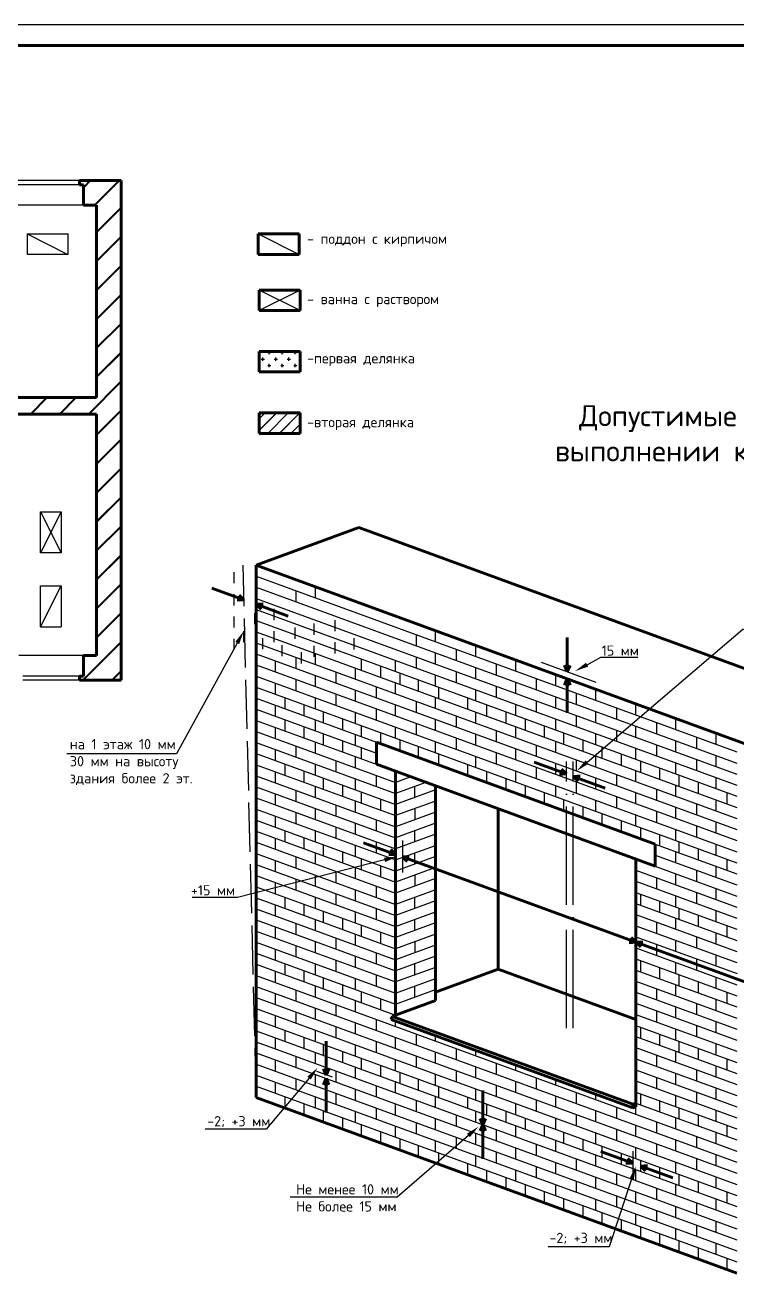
# Model space of a CAD drawing. Header units: millimetres. Extents: x 1612 to 3384, y 1003 to 1844.
# Drawn here: x 1947.3 to 2121.2, y 1451.4 to 1756.2 of the extents above; entities that cross this region are included whole.
import ezdxf
from ezdxf import colors
from ezdxf.entities.mleader import LeaderData, LeaderLine
from ezdxf.math import Vec2, Vec3

# ---------------------------------------------------------------- set-up
doc = ezdxf.new("R2010")
doc.units = ezdxf.units.MM
doc.linetypes.add('ACAD_ISO02W100', pattern=[15, 12, -3])
doc.linetypes.add('ACAD_ISO04W100', pattern=[30, 24, -3, 0, -3])
doc.layers.add('жирный', color=7, linetype='Continuous', lineweight=60)
doc.styles.add('стиль3', font='isocpeur.ttf')

msp = doc.modelspace()

# ---------------------------------------------------------------- hatches: boundary and pattern name
h = msp.add_hatch()
h.set_pattern_fill('CROSS', color=256, scale=0.25, angle=360, style=0)
h.set_pattern_definition([(360, (-12.73, -57.3612), (1.5875, 1.5875), [0.79375, -2.38125]), (90, (-12.3331, -57.758), (-1.5875, 1.5875), [0.79375, -2.38125])])
h.paths.add_polyline_path([(2004.5, 1676.47), (2004.5, 1671.47), (2014.5, 1671.47), (2014.5, 1676.47)])
h = msp.add_hatch()
h.set_pattern_fill('JIS_LC_20', color=256, scale=0.1, angle=360, style=0)
h.set_pattern_definition([(45, (-12.73, -57.3612), (-1.4142136, 1.4142136), []), (45, (-12.69, -57.3612), (-1.4142136, 1.4142136), [])])
h.paths.add_polyline_path([(2004.5, 1661.47), (2004.5, 1656.47), (2014.5, 1656.47), (2014.5, 1661.47)])

# ---------------------------------------------------------------- linework, layer by layer
for p, q in [((2452.53, 1756.22), (1611.53, 1756.22)), ((1960.59, 1718.19), (1940.79, 1718.19)), ((1961.59, 1717.19), (1940.79, 1717.19)), ((1970.79, 1718.19), (1960.59, 1718.19)), ((1960.59, 1718.19), (1960.59, 1717.19)), ((1961.59, 1716.64), (1963.15, 1718.19)), ((1961.59, 1716.39), (1963.4, 1718.19)), ((1961.59, 1717.19), (1961.59, 1712.19)), ((1964.22, 1712.19), (1970.22, 1718.19)), ((1964.47, 1712.19), (1970.47, 1718.19)), ((1970.79, 1596.19), (1970.79, 1718.19)), ((1960.59, 1712.19), (1939.79, 1712.19)), ((1964.79, 1712.19), (1960.59, 1712.19)), ((1964.79, 1665.19), (1964.79, 1712.19)), ((1964.79, 1705.69), (1970.79, 1711.69)), ((1964.79, 1705.44), (1970.79, 1711.44)), ((1947.79, 1705.19), (1957.79, 1705.19)), ((1947.79, 1705.19), (1957.79, 1700.19)), ((1947.79, 1705.19), (1947.79, 1700.19)), ((1957.79, 1705.19), (1957.79, 1700.19)), ((1964.79, 1698.62), (1970.79, 1704.62)), ((1964.79, 1698.37), (1970.79, 1704.37)), ((2004.24, 1705.19), (2014.24, 1700.19)), ((1957.79, 1700.19), (1947.79, 1700.19)), ((1964.79, 1691.55), (1970.79, 1697.55)), ((1964.79, 1691.3), (1970.79, 1697.3)), ((1964.79, 1684.48), (1970.79, 1690.48)), ((1964.79, 1684.23), (1970.79, 1690.23)), ((2014.5, 1686.47), (2004.5, 1691.47)), ((2014.5, 1691.47), (2004.5, 1686.47)), ((1964.79, 1677.41), (1970.79, 1683.41)), ((1964.79, 1677.16), (1970.79, 1683.16)), ((1964.79, 1670.34), (1970.79, 1676.34)), ((1964.79, 1670.09), (1970.79, 1676.09)), ((1962.72, 1661.19), (1970.79, 1669.27)), ((1962.97, 1661.19), (1970.79, 1669.02)), ((1964.79, 1665.19), (1930.79, 1665.19)), ((1948.58, 1661.19), (1952.58, 1665.19)), ((1948.83, 1661.19), (1952.83, 1665.19)), ((1955.65, 1661.19), (1959.65, 1665.19)), ((1955.9, 1661.19), (1959.9, 1665.19)), ((1964.79, 1656.2), (1970.79, 1662.2)), ((1964.79, 1655.95), (1970.79, 1661.95)), ((1964.79, 1661.19), (1930.79, 1661.19)), ((1964.79, 1602.19), (1964.79, 1661.19)), ((1964.79, 1649.12), (1970.79, 1655.12)), ((1964.79, 1648.87), (1970.79, 1654.87)), ((1964.79, 1642.05), (1970.79, 1648.05)), ((1964.79, 1641.8), (1970.79, 1647.8)), ((1964.79, 1634.98), (1970.79, 1640.98)), ((1964.79, 1634.73), (1970.79, 1640.73)), ((1951.11, 1627.29), (1951.11, 1637.29)), ((1951.11, 1637.29), (1956.11, 1637.29)), ((1956.11, 1637.29), (1951.11, 1627.29)), ((1951.11, 1637.29), (1956.11, 1627.29)), ((1956.11, 1637.29), (1956.11, 1627.29)), ((1964.79, 1627.91), (1970.79, 1633.91)), ((1964.79, 1627.66), (1970.79, 1633.66)), ((1956.11, 1627.29), (1951.11, 1627.29)), ((1964.79, 1620.84), (1970.79, 1626.84)), ((1964.79, 1620.59), (1970.79, 1626.59)), ((1998.38, 1619.86), (1998.38, 1622.57)), ((1951.11, 1609.19), (1951.11, 1619.19)), ((1951.11, 1619.19), (1956.11, 1619.19)), ((1951.11, 1609.19), (1956.11, 1619.19)), ((1956.11, 1619.19), (1956.11, 1609.19)), ((1964.79, 1613.77), (1970.79, 1619.77)), ((1964.79, 1613.52), (1970.79, 1619.52)), ((2003.78, 1621.58), (2121.17, 1578.66)), ((2003.78, 1618.87), (2121.17, 1575.95)), ((2018.25, 1616.28), (2018.25, 1618.99)), ((1998.38, 1614.44), (1998.38, 1617.15)), ((2003.78, 1616.16), (2121.17, 1573.24)), ((2013.56, 1615.29), (2013.56, 1618)), ((1964.79, 1606.7), (1970.79, 1612.7)), ((2003.78, 1613.45), (2121.17, 1570.54)), ((2008.16, 1610.87), (2008.16, 1613.57)), ((1964.79, 1606.45), (1970.79, 1612.45)), ((1998.38, 1609.03), (1998.38, 1611.73)), ((2003.47, 1609.87), (2003.47, 1612.58)), ((2003.78, 1610.74), (2121.17, 1567.83)), ((2017.94, 1607.29), (2017.94, 1610)), ((2023.03, 1608.14), (2023.03, 1610.85)), ((1951.11, 1609.19), (1956.11, 1609.19)), ((2000.73, 1605.46), (2000.73, 1608.17)), ((2003.78, 1608.03), (2121.17, 1565.12)), ((2008.16, 1605.45), (2008.16, 1608.16)), ((2013.25, 1606.3), (2013.25, 1609.01)), ((2042.91, 1604.56), (2042.91, 1607.27)), ((2047.6, 1605.55), (2047.6, 1608.26)), ((1961.36, 1596.19), (1970.79, 1605.63)), ((1961.61, 1596.19), (1970.79, 1605.38)), ((1998.38, 1603.61), (1998.38, 1606.32)), ((2003.78, 1605.33), (2121.17, 1562.41)), ((2005.42, 1603.74), (2005.42, 1606.45)), ((2010.12, 1602.03), (2010.12, 1604.73)), ((2017.94, 1601.87), (2017.94, 1604.58)), ((2023.03, 1602.72), (2023.03, 1605.43)), ((2027.73, 1603.71), (2027.73, 1606.42)), ((2052.69, 1600.99), (2052.69, 1603.69)), ((2057.39, 1601.98), (2057.39, 1604.69)), ((1961.59, 1602.19), (1945.79, 1602.19)), ((1961.59, 1602.19), (1961.59, 1597.19)), ((1964.79, 1602.19), (1961.59, 1602.19)), ((2003.78, 1602.62), (2121.17, 1559.7)), ((2008.47, 1598.19), (2008.47, 1600.9)), ((2013.56, 1599.04), (2013.56, 1601.75)), ((2014.81, 1600.29), (2014.81, 1603)), ((2018.25, 1600.03), (2018.25, 1602.74)), ((2029.51, 1598.63), (2029.51, 1601.34)), ((2037.82, 1598.3), (2037.82, 1601.01)), ((2042.91, 1599.15), (2042.91, 1601.85)), ((2047.6, 1600.14), (2047.6, 1602.85)), ((2067.17, 1598.4), (2067.17, 1601.11)), ((2073.37, 1600.62), (2086.74, 1595.73)), ((1968.43, 1596.19), (1970.79, 1598.56)), ((1968.68, 1596.19), (1970.79, 1598.31)), ((2003.78, 1599.91), (2121.17, 1557)), ((2023.34, 1595.47), (2023.34, 1598.17)), ((2028.04, 1596.46), (2028.04, 1599.16)), ((2034.18, 1596.92), (2034.18, 1599.63)), ((2038.92, 1595.19), (2038.92, 1597.9)), ((2047.6, 1594.72), (2047.6, 1597.43)), ((2052.69, 1595.57), (2052.69, 1598.28)), ((2057.39, 1596.56), (2057.39, 1599.27)), ((2062.47, 1597.41), (2062.47, 1600.12)), ((2076.95, 1594.83), (2076.95, 1597.53)), ((1960.59, 1597.19), (1946.79, 1597.19)), ((1960.59, 1596.19), (1946.79, 1596.19)), ((1960.59, 1597.19), (1960.59, 1596.19)), ((1961.59, 1597.19), (1960.59, 1597.19)), ((1970.79, 1596.19), (1960.59, 1596.19)), ((2003.78, 1597.2), (2121.17, 1554.29)), ((2003.78, 1594.49), (2121.17, 1551.58)), ((2008.47, 1592.78), (2008.47, 1595.48)), ((2013.56, 1593.62), (2013.56, 1596.33)), ((2018.25, 1594.62), (2018.25, 1597.32)), ((2033.12, 1591.89), (2033.12, 1594.6)), ((2037.82, 1592.88), (2037.82, 1595.59)), ((2043.42, 1593.54), (2043.42, 1596.25)), ((2048.39, 1591.73), (2048.39, 1594.43)), ((2062.47, 1591.99), (2062.47, 1594.7)), ((2067.17, 1592.98), (2067.17, 1595.69)), ((2072.26, 1593.83), (2072.26, 1596.54)), ((2003.78, 1591.78), (2033.12, 1581.06)), ((2010.82, 1589.21), (2010.82, 1591.92)), ((2018.25, 1589.2), (2018.25, 1591.91)), ((2023.34, 1590.05), (2023.34, 1592.76)), ((2028.04, 1591.04), (2028.04, 1593.75)), ((2047.6, 1589.3), (2047.6, 1592.01)), ((2055.43, 1589.15), (2055.43, 1591.86)), ((2057.39, 1591.14), (2057.39, 1593.85)), ((2076.95, 1589.41), (2076.95, 1592.12)), ((2082.04, 1590.26), (2082.04, 1592.97)), ((2086.74, 1591.25), (2086.74, 1593.96)), ((2003.78, 1589.08), (2033.12, 1578.35)), ((2008.47, 1587.36), (2008.47, 1590.07)), ((2015.51, 1587.49), (2015.51, 1590.2)), ((2020.21, 1585.78), (2020.21, 1588.48)), ((2028.04, 1585.62), (2028.04, 1588.33)), ((2033.12, 1586.47), (2033.12, 1589.18)), ((2037.82, 1587.46), (2037.82, 1590.17)), ((2042.91, 1588.31), (2042.91, 1591.02)), ((2057.39, 1585.73), (2057.39, 1588.44)), ((2060.13, 1587.44), (2060.13, 1590.14)), ((2064.82, 1585.72), (2064.82, 1588.43)), ((2067.17, 1587.57), (2067.17, 1590.28)), ((2072.26, 1588.42), (2072.26, 1591.13)), ((2086.74, 1585.83), (2086.74, 1588.54)), ((2091.82, 1586.68), (2091.82, 1589.39)), ((2096.52, 1587.67), (2096.52, 1590.38)), ((2003.78, 1586.37), (2037.82, 1573.92)), ((2010.82, 1583.79), (2010.82, 1586.5)), ((2018.25, 1583.78), (2018.25, 1586.49)), ((2024.9, 1584.04), (2024.9, 1586.75)), ((2042.91, 1582.9), (2042.91, 1585.6)), ((2047.6, 1583.89), (2047.6, 1586.6)), ((2052.69, 1584.74), (2052.69, 1587.44)), ((2069.52, 1584), (2069.52, 1586.71)), ((2076.95, 1583.99), (2076.95, 1586.7)), ((2082.04, 1584.84), (2082.04, 1587.55)), ((2101.61, 1583.11), (2101.61, 1585.81)), ((2106.3, 1584.1), (2106.3, 1586.8)), ((2003.78, 1583.66), (2037.82, 1571.21)), ((2008.47, 1581.94), (2008.47, 1584.65)), ((2015.51, 1582.08), (2015.51, 1584.78)), ((2020.21, 1580.36), (2020.21, 1583.07)), ((2028.04, 1580.21), (2028.04, 1582.92)), ((2029.51, 1582.38), (2029.51, 1585.09)), ((2034.18, 1580.67), (2034.18, 1583.38)), ((2037.82, 1582.05), (2037.82, 1584.76)), ((2057.39, 1580.31), (2057.39, 1583.02)), ((2062.47, 1581.16), (2062.47, 1583.87)), ((2067.17, 1582.15), (2067.17, 1584.86)), ((2074.21, 1582.29), (2074.21, 1584.99)), ((2078.91, 1580.57), (2078.91, 1583.28)), ((2086.74, 1580.42), (2086.74, 1583.12)), ((2091.82, 1581.26), (2091.82, 1583.97)), ((2096.52, 1582.26), (2096.52, 1584.96)), ((2111.39, 1579.53), (2111.39, 1582.24)), ((2116.09, 1580.52), (2116.09, 1583.23)), ((2003.78, 1580.95), (2037.82, 1568.51)), ((2008.47, 1576.53), (2008.47, 1579.24)), ((2013.56, 1577.38), (2013.56, 1580.08)), ((2018.25, 1578.37), (2018.25, 1581.08)), ((2024.9, 1578.63), (2024.9, 1581.33)), ((2029.51, 1576.96), (2029.51, 1579.67)), ((2038.92, 1578.94), (2038.92, 1581.65)), ((2043.42, 1577.29), (2043.42, 1580)), ((2047.6, 1578.47), (2047.6, 1581.18)), ((2052.69, 1579.32), (2052.69, 1582.03)), ((2067.17, 1576.74), (2067.17, 1579.44)), ((2072.26, 1577.58), (2072.26, 1580.29)), ((2076.95, 1578.58), (2076.95, 1581.28)), ((2083.61, 1578.85), (2083.61, 1581.56)), ((2088.3, 1577.14), (2088.3, 1579.84)), ((2096.52, 1576.84), (2096.52, 1579.55)), ((2101.61, 1577.69), (2101.61, 1580.4)), ((2106.3, 1578.68), (2106.3, 1581.39)), ((2003.78, 1578.24), (2037.82, 1565.8)), ((2023.34, 1573.8), (2023.34, 1576.51)), ((2028.04, 1574.79), (2028.04, 1577.5)), ((2048.39, 1575.48), (2048.39, 1578.19)), ((2057.39, 1574.9), (2057.39, 1577.6)), ((2062.47, 1575.74), (2062.47, 1578.45)), ((2082.04, 1574.01), (2082.04, 1576.72)), ((2086.74, 1575), (2086.74, 1577.71)), ((2093, 1575.42), (2093, 1578.13)), ((2097.69, 1573.7), (2097.69, 1576.41)), ((2111.39, 1574.11), (2111.39, 1576.82)), ((2116.09, 1575.1), (2116.09, 1577.81)), ((2003.78, 1575.54), (2037.82, 1563.09)), ((2008.47, 1571.11), (2008.47, 1573.82)), ((2010.82, 1572.96), (2010.82, 1575.67)), ((2015.51, 1571.24), (2015.51, 1573.95)), ((2018.25, 1572.95), (2018.25, 1575.66)), ((2055.43, 1572.9), (2055.43, 1575.61)), ((2060.13, 1571.19), (2060.13, 1573.89)), ((2067.17, 1571.32), (2067.17, 1574.03)), ((2072.26, 1572.17), (2072.26, 1574.88)), ((2076.95, 1573.16), (2076.95, 1575.87)), ((2091.82, 1570.43), (2091.82, 1573.14)), ((2096.52, 1571.42), (2096.52, 1574.13)), ((2102.39, 1571.99), (2102.39, 1574.69)), ((2106.3, 1573.26), (2106.3, 1575.97)), ((2003.78, 1572.83), (2037.82, 1560.38)), ((2003.78, 1570.12), (2037.82, 1557.67)), ((2018.25, 1567.53), (2018.25, 1570.24)), ((2020.21, 1569.53), (2020.21, 1572.24)), ((2024.9, 1567.79), (2024.9, 1570.5)), ((2028.04, 1569.37), (2028.04, 1572.08)), ((2033.12, 1570.22), (2033.12, 1572.93)), ((2041.52, 1572.57), (2037.82, 1571.21)), ((2045.23, 1571.21), (2037.82, 1568.51)), ((2042.52, 1567.51), (2042.52, 1570.22)), ((2064.82, 1569.47), (2064.82, 1572.18)), ((2069.52, 1567.75), (2069.52, 1570.46)), ((2076.95, 1567.74), (2076.95, 1570.45)), ((2082.04, 1568.59), (2082.04, 1571.3)), ((2086.74, 1569.58), (2086.74, 1572.29)), ((2106.3, 1567.85), (2106.3, 1570.56)), ((2107.08, 1570.27), (2107.08, 1572.98)), ((2111.78, 1568.55), (2111.78, 1571.26)), ((2116.09, 1569.69), (2116.09, 1572.4)), ((2003.78, 1567.41), (2037.82, 1554.97)), ((2008.47, 1565.69), (2008.47, 1568.4)), ((2013.56, 1566.54), (2013.56, 1569.25)), ((2029.51, 1566.13), (2029.51, 1568.84)), ((2034.18, 1564.42), (2034.18, 1567.13)), ((2047.6, 1569.37), (2037.82, 1565.8)), ((2074.21, 1566.04), (2074.21, 1568.74)), ((2078.91, 1564.32), (2078.91, 1567.03)), ((2091.82, 1565.02), (2091.82, 1567.72)), ((2096.52, 1566.01), (2096.52, 1568.72)), ((2101.61, 1566.86), (2101.61, 1569.56)), ((2116.09, 1564.27), (2116.09, 1566.98)), ((2118.82, 1565.98), (2118.82, 1568.69)), ((2003.78, 1564.7), (2037.82, 1552.26)), ((2018.25, 1562.12), (2018.25, 1564.83)), ((2023.34, 1562.97), (2023.34, 1565.67)), ((2028.04, 1563.96), (2028.04, 1566.67)), ((2047.6, 1566.67), (2037.82, 1563.09)), ((2047.6, 1563.96), (2037.82, 1560.38)), ((2042.52, 1564.81), (2042.52, 1562.1)), ((2083.61, 1562.6), (2083.61, 1565.31)), ((2086.74, 1564.17), (2086.74, 1566.88)), ((2101.61, 1561.44), (2101.61, 1564.15)), ((2106.3, 1562.43), (2106.3, 1565.14)), ((2111.39, 1563.28), (2111.39, 1565.99)), ((2003.78, 1561.99), (2037.82, 1549.55)), ((2008.47, 1560.28), (2008.47, 1562.99)), ((2013.56, 1561.13), (2013.56, 1563.83)), ((2028.04, 1558.54), (2028.04, 1561.25)), ((2033.12, 1559.39), (2033.12, 1562.1)), ((2047.6, 1561.25), (2037.82, 1557.67)), ((2088.3, 1560.89), (2088.3, 1563.59)), ((2093, 1559.17), (2093, 1561.88)), ((2096.52, 1560.59), (2096.52, 1563.3)), ((2116.09, 1558.85), (2116.09, 1561.56)), ((2003.78, 1559.29), (2037.82, 1546.84)), ((2010.82, 1556.71), (2010.82, 1559.42)), ((2018.25, 1556.7), (2018.25, 1559.41)), ((2023.34, 1557.55), (2023.34, 1560.26)), ((2047.6, 1558.54), (2037.82, 1554.97)), ((2042.52, 1556.68), (2042.52, 1559.39)), ((2097.69, 1557.45), (2097.69, 1560.16)), ((2102.39, 1555.74), (2102.39, 1558.44)), ((2106.3, 1557.01), (2106.3, 1559.72)), ((2111.39, 1557.86), (2111.39, 1560.57)), ((2003.78, 1556.58), (2037.82, 1544.13)), ((2008.47, 1554.86), (2008.47, 1557.57)), ((2015.51, 1554.99), (2015.51, 1557.7)), ((2020.21, 1553.28), (2020.21, 1555.99)), ((2028.04, 1553.13), (2028.04, 1555.83)), ((2033.12, 1553.97), (2033.12, 1556.68)), ((2037.82, 1552.26), (2047.6, 1555.83)), ((2039.49, 1557.02), (2039.49, 1549.24)), ((2101.23, 1556.16), (2121.17, 1548.87)), ((2107.08, 1554.02), (2107.08, 1556.73)), ((2111.78, 1552.3), (2111.78, 1555.01)), ((2116.09, 1553.44), (2116.09, 1556.15)), ((2003.78, 1553.87), (2037.82, 1541.42)), ((2008.47, 1549.44), (2008.47, 1552.15)), ((2013.56, 1550.29), (2013.56, 1553)), ((2018.25, 1551.28), (2018.25, 1553.99)), ((2024.9, 1551.54), (2024.9, 1554.25)), ((2029.51, 1549.88), (2029.51, 1552.59)), ((2047.6, 1553.13), (2037.82, 1549.55)), ((2042.52, 1551.27), (2042.52, 1553.97)), ((2096.52, 1552.47), (2121.17, 1543.45)), ((2101.23, 1553.45), (2121.17, 1546.16)), ((2106.3, 1551.6), (2106.3, 1554.31)), ((2118.82, 1549.73), (2118.82, 1552.44)), ((2003.78, 1551.16), (2037.82, 1538.72)), ((2023.34, 1546.72), (2023.34, 1549.43)), ((2028.04, 1547.71), (2028.04, 1550.42)), ((2034.18, 1548.17), (2034.18, 1550.88)), ((2047.6, 1550.42), (2037.82, 1546.84)), ((2096.52, 1549.76), (2121.17, 1540.75)), ((2106.3, 1546.18), (2106.3, 1548.89)), ((2111.39, 1547.03), (2111.39, 1549.74)), ((2116.09, 1548.02), (2116.09, 1550.73)), ((2003.78, 1548.45), (2037.82, 1536.01)), ((2003.78, 1545.74), (2037.82, 1533.3)), ((2008.47, 1544.03), (2008.47, 1546.74)), ((2013.56, 1544.88), (2013.56, 1547.59)), ((2018.25, 1545.87), (2018.25, 1548.58)), ((2033.12, 1543.14), (2033.12, 1545.85)), ((2047.6, 1547.71), (2037.82, 1544.13)), ((2042.52, 1548.56), (2042.52, 1545.85)), ((2096.52, 1547.05), (2121.17, 1538.04)), ((2101.61, 1545.19), (2101.61, 1547.9)), ((2003.78, 1543.04), (2037.82, 1530.59)), ((2010.82, 1540.46), (2010.82, 1543.17)), ((2018.25, 1540.45), (2018.25, 1543.16)), ((2023.34, 1541.3), (2023.34, 1544.01)), ((2028.04, 1542.29), (2028.04, 1545)), ((2047.6, 1545), (2037.82, 1541.42)), ((2042.52, 1540.43), (2042.52, 1543.14)), ((2096.52, 1544.34), (2121.17, 1535.33)), ((2097.69, 1541.2), (2097.69, 1543.91)), ((2106.3, 1540.77), (2106.3, 1543.47)), ((2111.39, 1541.61), (2111.39, 1544.32)), ((2116.09, 1542.61), (2116.09, 1545.31)), ((2003.78, 1540.33), (2037.82, 1527.88)), ((2008.47, 1538.61), (2008.47, 1541.32)), ((2015.51, 1538.75), (2015.51, 1541.45)), ((2020.21, 1537.03), (2020.21, 1539.74)), ((2028.04, 1536.88), (2028.04, 1539.58)), ((2033.12, 1537.72), (2033.12, 1540.43)), ((2047.6, 1542.29), (2037.82, 1538.72)), ((2037.82, 1536.01), (2047.6, 1539.58)), ((2096.52, 1541.63), (2121.17, 1532.62)), ((2102.39, 1539.49), (2102.39, 1542.2)), ((2107.08, 1537.77), (2107.08, 1540.48)), ((2116.09, 1537.19), (2116.09, 1539.9)), ((2003.78, 1537.62), (2037.82, 1525.17)), ((2013.56, 1534.04), (2013.56, 1536.75)), ((2018.25, 1535.04), (2018.25, 1537.74)), ((2024.9, 1535.3), (2024.9, 1538)), ((2047.6, 1536.88), (2037.82, 1533.3)), ((2042.52, 1535.02), (2042.52, 1537.72)), ((2096.52, 1538.92), (2121.17, 1529.91)), ((2101.61, 1534.36), (2101.61, 1537.07)), ((2106.3, 1535.35), (2106.3, 1538.06)), ((2111.78, 1536.05), (2111.78, 1538.76)), ((2003.78, 1534.91), (2037.82, 1522.47)), ((2008.47, 1533.2), (2008.47, 1535.9)), ((2028.04, 1531.46), (2028.04, 1534.17)), ((2029.51, 1533.63), (2029.51, 1536.34)), ((2034.18, 1531.92), (2034.18, 1534.63)), ((2047.6, 1534.17), (2037.82, 1530.59)), ((2096.52, 1536.22), (2121.17, 1527.2)), ((2096.52, 1533.51), (2121.25, 1524.5)), ((2111.39, 1530.78), (2111.39, 1533.49)), ((2116.09, 1531.77), (2116.09, 1534.48)), ((2118.82, 1533.48), (2118.82, 1536.19)), ((2003.78, 1532.2), (2037.82, 1519.76)), ((2008.47, 1527.78), (2008.47, 1530.49)), ((2013.56, 1528.63), (2013.56, 1531.34)), ((2018.25, 1529.62), (2018.25, 1532.33)), ((2023.34, 1530.47), (2023.34, 1533.18)), ((2047.6, 1531.46), (2037.82, 1527.88)), ((2037.82, 1527.88), (2037.82, 1530.59)), ((2042.52, 1532.31), (2042.52, 1529.6)), ((2096.52, 1530.8), (2121.17, 1521.79)), ((2101.61, 1528.94), (2101.61, 1531.65)), ((2106.3, 1529.93), (2106.3, 1532.64)), ((2003.78, 1529.5), (2037.82, 1517.05)), ((2023.34, 1525.05), (2023.34, 1527.76)), ((2028.04, 1526.04), (2028.04, 1528.75)), ((2033.12, 1526.89), (2033.12, 1529.6)), ((2047.6, 1528.75), (2037.82, 1525.17)), ((2096.52, 1528.09), (2121.17, 1519.08)), ((2097.69, 1524.95), (2097.69, 1527.66)), ((2111.39, 1525.36), (2111.39, 1528.07)), ((2116.09, 1526.36), (2116.09, 1529.06)), ((2003.78, 1526.79), (2037.82, 1514.34)), ((2008.47, 1522.36), (2008.47, 1525.07)), ((2010.82, 1524.21), (2010.82, 1526.92)), ((2015.51, 1522.5), (2015.51, 1525.2)), ((2018.25, 1524.2), (2018.25, 1526.91)), ((2047.6, 1526.04), (2037.82, 1522.47)), ((2037.82, 1522.47), (2037.82, 1525.17)), ((2042.52, 1524.18), (2042.52, 1526.89)), ((2096.52, 1525.38), (2121.17, 1516.37)), ((2102.39, 1523.24), (2102.39, 1525.95)), ((2106.3, 1524.52), (2106.3, 1527.22)), ((2107.08, 1521.52), (2107.08, 1524.23)), ((2003.78, 1524.08), (2121.17, 1481.16)), ((2003.78, 1521.37), (2121.17, 1478.46)), ((2018.25, 1518.79), (2018.25, 1521.49)), ((2020.21, 1520.78), (2020.21, 1523.49)), ((2024.9, 1519.05), (2024.9, 1521.75)), ((2028.04, 1520.63), (2028.04, 1523.33)), ((2033.12, 1521.48), (2033.12, 1524.18)), ((2037.82, 1519.76), (2047.6, 1523.33)), ((2042.52, 1518.77), (2042.52, 1521.48)), ((2096.52, 1522.68), (2121.17, 1513.66)), ((2106.3, 1519.1), (2106.3, 1521.81)), ((2111.78, 1519.8), (2111.78, 1522.51)), ((2116.09, 1520.94), (2116.09, 1523.65)), ((2003.78, 1518.66), (2121.17, 1475.75)), ((2008.47, 1516.95), (2008.47, 1519.65)), ((2013.56, 1517.79), (2013.56, 1520.5)), ((2029.51, 1517.38), (2029.51, 1520.09)), ((2034.18, 1515.67), (2034.18, 1518.38)), ((2037.82, 1517.05), (2047.6, 1520.63)), ((2037.82, 1517.05), (2037.82, 1519.76)), ((2096.52, 1519.97), (2121.17, 1510.96)), ((2101.61, 1518.11), (2101.61, 1520.82)), ((2116.09, 1515.52), (2116.09, 1518.23)), ((2118.82, 1517.23), (2118.82, 1519.94)), ((2003.78, 1515.95), (2121.17, 1473.04)), ((2013.56, 1512.38), (2013.56, 1515.09)), ((2018.25, 1513.37), (2018.25, 1516.08)), ((2023.34, 1514.22), (2023.34, 1516.93)), ((2028.04, 1515.21), (2028.04, 1517.92)), ((2096.52, 1517.26), (2121.17, 1508.25)), ((2101.61, 1512.69), (2101.61, 1515.4)), ((2106.3, 1513.68), (2106.3, 1516.39)), ((2111.39, 1514.53), (2111.39, 1517.24)), ((2003.78, 1513.25), (2121.17, 1470.33)), ((2008.47, 1511.53), (2008.47, 1514.24)), ((2028.04, 1509.79), (2028.04, 1512.5)), ((2033.12, 1510.64), (2033.12, 1513.35)), ((2037.82, 1511.63), (2037.82, 1512.88)), ((2096.52, 1514.55), (2121.17, 1505.54)), ((2116.09, 1510.11), (2116.09, 1512.81)), ((2003.78, 1510.54), (2121.17, 1467.62)), ((2010.82, 1507.96), (2010.82, 1510.67)), ((2018.25, 1507.95), (2018.25, 1510.66)), ((2023.34, 1508.8), (2023.34, 1511.51)), ((2042.91, 1507.07), (2042.91, 1509.77)), ((2047.6, 1508.06), (2047.6, 1509.31)), ((2096.52, 1511.84), (2121.17, 1502.83)), ((2096.52, 1509.13), (2121.17, 1500.12)), ((2096.52, 1506.43), (2096.52, 1509.13)), ((2097.69, 1508.71), (2097.69, 1511.41)), ((2102.39, 1506.99), (2102.39, 1509.7)), ((2106.3, 1508.27), (2106.3, 1510.97)), ((2111.39, 1509.11), (2111.39, 1511.82)), ((2003.78, 1507.83), (2121.17, 1464.92)), ((2008.47, 1506.11), (2008.47, 1508.82)), ((2015.51, 1506.25), (2015.51, 1508.95)), ((2020.21, 1504.53), (2020.21, 1507.24)), ((2028.04, 1504.38), (2028.04, 1507.09)), ((2033.12, 1505.23), (2033.12, 1507.93)), ((2037.82, 1506.22), (2037.82, 1508.93)), ((2052.69, 1503.49), (2052.69, 1506.2)), ((2096.52, 1506.43), (2121.17, 1497.41)), ((2107.08, 1505.27), (2107.08, 1507.98)), ((2111.78, 1503.56), (2111.78, 1506.26)), ((2116.09, 1504.69), (2116.09, 1507.4)), ((2003.78, 1505.12), (2121.17, 1462.21)), ((2008.47, 1500.7), (2008.47, 1503.4)), ((2013.56, 1501.55), (2013.56, 1504.25)), ((2018.25, 1502.54), (2018.25, 1505.25)), ((2024.9, 1502.8), (2024.9, 1505.5)), ((2029.51, 1501.13), (2029.51, 1503.84)), ((2037.82, 1500.8), (2037.82, 1503.51)), ((2042.91, 1501.65), (2042.91, 1504.36)), ((2047.6, 1502.64), (2047.6, 1505.35)), ((2057.39, 1504.48), (2057.39, 1505.73)), ((2096.52, 1503.72), (2121.17, 1494.71)), ((2096.52, 1501.01), (2096.52, 1503.72)), ((2101.61, 1501.86), (2101.61, 1504.57)), ((2106.3, 1502.85), (2106.3, 1505.56)), ((2118.82, 1500.98), (2118.82, 1503.69)), ((2003.78, 1502.41), (2121.17, 1459.5)), ((2022.37, 1499.21), (2018.54, 1500.61)), ((2023.34, 1497.97), (2023.34, 1500.68)), ((2028.04, 1498.96), (2028.04, 1501.67)), ((2034.18, 1499.42), (2034.18, 1502.13)), ((2038.92, 1497.69), (2038.92, 1500.4)), ((2047.6, 1497.22), (2047.6, 1499.93)), ((2052.69, 1498.07), (2052.69, 1500.78)), ((2057.39, 1499.07), (2057.39, 1501.77)), ((2062.47, 1499.91), (2062.47, 1502.62)), ((2067.17, 1500.91), (2067.17, 1502.15)), ((2096.52, 1501.01), (2121.17, 1492)), ((2106.3, 1497.43), (2106.3, 1500.14)), ((2111.39, 1498.28), (2111.39, 1500.99)), ((2116.09, 1499.27), (2116.09, 1501.98)), ((2003.78, 1499.7), (2121.17, 1456.79)), ((2003.78, 1497), (2121.17, 1454.08)), ((2008.47, 1495.28), (2008.47, 1497.99)), ((2013.56, 1496.13), (2013.56, 1498.84)), ((2018.25, 1497.12), (2018.25, 1499.83)), ((2033.12, 1494.39), (2033.12, 1497.1)), ((2037.82, 1495.38), (2037.82, 1498.09)), ((2043.42, 1496.04), (2043.42, 1498.75)), ((2048.39, 1494.23), (2048.39, 1496.94)), ((2062.47, 1494.5), (2062.47, 1497.21)), ((2067.17, 1495.49), (2067.17, 1498.2)), ((2072.26, 1496.34), (2072.26, 1499.05)), ((2076.95, 1497.33), (2076.95, 1498.58)), ((2096.52, 1498.3), (2121.17, 1489.29)), ((2096.52, 1495.59), (2096.52, 1498.3)), ((2101.61, 1496.44), (2101.61, 1499.15)), ((2010.82, 1491.71), (2010.82, 1494.42)), ((2018.25, 1491.7), (2018.25, 1494.41)), ((2023.34, 1492.55), (2023.34, 1495.26)), ((2028.04, 1493.54), (2028.04, 1496.25)), ((2047.6, 1491.81), (2047.6, 1494.52)), ((2055.43, 1491.66), (2055.43, 1494.36)), ((2057.39, 1493.65), (2057.39, 1496.36)), ((2076.95, 1491.91), (2076.95, 1494.62)), ((2082.04, 1492.76), (2082.04, 1495.47)), ((2086.74, 1493.75), (2086.74, 1495)), ((2096.52, 1495.59), (2121.17, 1486.58)), ((2097.69, 1492.46), (2097.69, 1495.16)), ((2106.3, 1492.02), (2106.3, 1494.73)), ((2111.39, 1492.87), (2111.39, 1495.57)), ((2116.09, 1493.86), (2116.09, 1496.57)), ((2015.51, 1490), (2015.51, 1492.71)), ((2020.21, 1488.28), (2020.21, 1490.99)), ((2028.04, 1488.13), (2028.04, 1490.84)), ((2033.12, 1488.98), (2033.12, 1491.68)), ((2037.82, 1489.97), (2037.82, 1492.68)), ((2042.91, 1490.82), (2042.91, 1493.52)), ((2057.39, 1488.23), (2057.39, 1490.94)), ((2060.13, 1489.94), (2060.13, 1492.65)), ((2064.82, 1488.22), (2064.82, 1490.93)), ((2067.17, 1490.07), (2067.17, 1492.78)), ((2072.26, 1490.92), (2072.26, 1493.63)), ((2086.74, 1488.34), (2086.74, 1491.04)), ((2091.82, 1489.19), (2091.82, 1491.89)), ((2096.52, 1492.88), (2121.17, 1483.87)), ((2096.52, 1490.18), (2096.52, 1492.88)), ((2102.39, 1490.74), (2102.39, 1493.45)), ((2107.08, 1489.02), (2107.08, 1491.73)), ((2116.09, 1488.44), (2116.09, 1491.15)), ((2024.9, 1486.55), (2024.9, 1489.26)), ((2042.91, 1485.4), (2042.91, 1488.11)), ((2047.6, 1486.39), (2047.6, 1489.1)), ((2052.69, 1487.24), (2052.69, 1489.95)), ((2069.52, 1486.51), (2069.52, 1489.21)), ((2076.95, 1486.5), (2076.95, 1489.2)), ((2082.04, 1487.34), (2082.04, 1490.05)), ((2101.61, 1485.61), (2101.61, 1488.32)), ((2106.3, 1486.6), (2106.3, 1489.31)), ((2111.78, 1487.31), (2111.78, 1490.01)), ((2029.51, 1484.88), (2029.51, 1487.59)), ((2034.18, 1483.18), (2034.18, 1485.88)), ((2037.82, 1484.55), (2037.82, 1487.26)), ((2057.39, 1482.82), (2057.39, 1485.52)), ((2062.47, 1483.66), (2062.47, 1486.37)), ((2067.17, 1484.66), (2067.17, 1487.36)), ((2074.21, 1484.79), (2074.21, 1487.5)), ((2078.91, 1483.07), (2078.91, 1485.78)), ((2086.74, 1482.92), (2086.74, 1485.63)), ((2091.82, 1483.77), (2091.82, 1486.48)), ((2096.52, 1484.76), (2096.52, 1487.47)), ((2111.39, 1482.03), (2111.39, 1484.74)), ((2116.09, 1483.02), (2116.09, 1485.73)), ((2118.82, 1484.73), (2118.82, 1487.44)), ((2038.92, 1481.44), (2038.92, 1484.15)), ((2043.42, 1479.79), (2043.42, 1482.5)), ((2047.6, 1480.98), (2047.6, 1483.68)), ((2052.69, 1481.82), (2052.69, 1484.53)), ((2067.17, 1479.24), (2067.17, 1481.95)), ((2072.26, 1480.09), (2072.26, 1482.8)), ((2076.95, 1481.08), (2076.95, 1483.79)), ((2083.61, 1481.36), (2083.61, 1484.06)), ((2088.3, 1479.64), (2088.3, 1482.35)), ((2096.52, 1479.34), (2096.52, 1482.05)), ((2101.61, 1480.19), (2101.61, 1482.9)), ((2106.3, 1481.18), (2106.3, 1483.89)), ((2048.39, 1477.98), (2048.39, 1480.69)), ((2057.39, 1477.4), (2057.39, 1480.11)), ((2062.47, 1478.25), (2062.47, 1480.96)), ((2082.04, 1476.51), (2082.04, 1479.22)), ((2086.74, 1477.5), (2086.74, 1480.21)), ((2093, 1477.92), (2093, 1480.63)), ((2095.74, 1481.12), (2095.74, 1475.99)), ((2097.69, 1476.21), (2097.69, 1478.91)), ((2111.39, 1476.62), (2111.39, 1479.32)), ((2116.09, 1477.61), (2116.09, 1480.32)), ((2055.43, 1475.41), (2055.43, 1478.11)), ((2060.13, 1473.69), (2060.13, 1476.4)), ((2067.17, 1473.82), (2067.17, 1476.53)), ((2072.26, 1474.67), (2072.26, 1477.38)), ((2076.95, 1475.66), (2076.95, 1478.37)), ((2091.82, 1472.94), (2091.82, 1475.64)), ((2096.52, 1473.93), (2096.52, 1476.64)), ((2102.39, 1474.49), (2102.39, 1477.2)), ((2106.3, 1475.77), (2106.3, 1478.48)), ((2107.08, 1472.77), (2107.08, 1475.48)), ((2064.82, 1471.97), (2064.82, 1474.68)), ((2069.52, 1470.26), (2069.52, 1472.96)), ((2076.95, 1470.25), (2076.95, 1472.96)), ((2082.04, 1471.1), (2082.04, 1473.8)), ((2086.74, 1472.09), (2086.74, 1474.8)), ((2106.3, 1470.35), (2106.3, 1473.06)), ((2111.78, 1471.06), (2111.78, 1473.77)), ((2116.09, 1472.19), (2116.09, 1474.9)), ((2074.21, 1468.54), (2074.21, 1471.25)), ((2078.91, 1466.82), (2078.91, 1469.53)), ((2086.74, 1466.67), (2086.74, 1469.38)), ((2091.82, 1467.52), (2091.82, 1470.23)), ((2096.52, 1468.51), (2096.52, 1471.22)), ((2101.61, 1469.36), (2101.61, 1472.07)), ((2116.09, 1466.78), (2116.09, 1469.48)), ((2118.82, 1468.48), (2118.82, 1471.19)), ((2083.61, 1465.11), (2083.61, 1467.82)), ((2101.61, 1463.94), (2101.61, 1466.65)), ((2106.3, 1464.93), (2106.3, 1467.64)), ((2111.39, 1465.78), (2111.39, 1468.49)), ((2088.3, 1463.39), (2088.3, 1466.1)), ((2093, 1461.67), (2093, 1464.38)), ((2096.52, 1463.09), (2096.52, 1465.8)), ((2116.09, 1461.36), (2116.09, 1464.07)), ((2097.69, 1459.96), (2097.69, 1462.67)), ((2102.39, 1458.24), (2102.39, 1460.95)), ((2106.3, 1459.52), (2106.3, 1462.23)), ((2111.39, 1460.37), (2111.39, 1463.08)), ((2107.08, 1456.52), (2107.08, 1459.23)), ((2111.78, 1454.81), (2111.78, 1457.52)), ((2116.09, 1455.94), (2116.09, 1458.65)), ((2118.82, 1452.23), (2118.82, 1454.94))]:
    msp.add_line(p, q)
at = {"lineweight": 60}
for p, q in [((2447.53, 1751.22), (1631.53, 1751.22)), ((2003.78, 1624.28), (2028.82, 1633.44)), ((2028.82, 1633.44), (2185.43, 1576.23)), ((2003.78, 1494.29), (2003.78, 1624.28)), ((2003.78, 1624.28), (2121.17, 1581.37)), ((1992.97, 1618.67), (2000.79, 1615.81)), ((2000.79, 1615.81), (1999.13, 1615.69)), ((2000.79, 1615.81), (1999.6, 1616.97)), ((2003.78, 1614.71), (2005.44, 1614.83)), ((2003.78, 1614.71), (2011.6, 1611.85)), ((2003.78, 1614.71), (2004.97, 1613.55)), ((2079.76, 1606.62), (2079.75, 1598.28)), ((2079.75, 1598.28), (2079.07, 1599.81)), ((2079.75, 1598.28), (2080.44, 1599.8)), ((2079.75, 1596.51), (2079.07, 1594.99)), ((2079.75, 1596.51), (2079.75, 1588.18)), ((2079.75, 1596.51), (2080.43, 1594.99)), ((2033.12, 1575.64), (2033.12, 1581.06)), ((2033.12, 1581.06), (2101.23, 1556.16)), ((2121.17, 1581.37), (2160.38, 1567.07)), ((2071.7, 1576.14), (2079.53, 1573.27)), ((2033.12, 1575.64), (2101.23, 1550.74)), ((2037.82, 1514.34), (2037.82, 1573.92)), ((2079.53, 1573.27), (2077.87, 1573.15)), ((2079.53, 1573.27), (2078.34, 1574.44)), ((2047.6, 1520.63), (2047.6, 1570.35)), ((2081.2, 1572.66), (2082.86, 1572.78)), ((2081.2, 1572.66), (2089.02, 1569.8)), ((2081.2, 1572.66), (2082.39, 1571.5)), ((2062.87, 1525.58), (2062.87, 1564.77)), ((2029.99, 1556.49), (2037.82, 1553.63)), ((2037.82, 1553.63), (2036.63, 1554.8)), ((2101.23, 1550.74), (2101.23, 1556.16)), ((2037.82, 1553.63), (2036.16, 1553.51)), ((2039.49, 1553.02), (2041.15, 1553.14)), ((2039.49, 1553.02), (2096.52, 1532.18)), ((2039.49, 1553.02), (2040.68, 1551.86)), ((2096.52, 1552.47), (2096.52, 1492.88)), ((2096.52, 1532.18), (2094.86, 1532.06)), ((2096.52, 1532.18), (2095.33, 1533.34)), ((2096.52, 1532.18), (2098.18, 1532.3)), ((2096.52, 1532.18), (2125.95, 1521.42)), ((2096.52, 1532.18), (2097.71, 1531.01)), ((2062.87, 1525.58), (2047.6, 1520)), ((2062.87, 1525.58), (2096.52, 1513.28)), ((2047.6, 1520.63), (2047.6, 1517.92)), ((2047.6, 1517.92), (2047.6, 1520)), ((2047.6, 1517.92), (2037.82, 1514.34)), ((2037.04, 1514.06), (2036.75, 1513.27)), ((2036.75, 1513.27), (2095.74, 1491.71)), ((2037.04, 1514.06), (2037.82, 1514.34)), ((2037.04, 1514.06), (2095.74, 1492.6)), ((2020.86, 1508.05), (2020.85, 1499.72)), ((2020.85, 1499.72), (2020.17, 1501.24)), ((2020.85, 1499.72), (2021.54, 1501.24)), ((2020.85, 1498.88), (2020.17, 1497.36)), ((2020.85, 1498.88), (2020.85, 1490.55)), ((2020.85, 1498.88), (2021.53, 1497.36)), ((2003.78, 1494.29), (2121.17, 1451.37)), ((2059.13, 1495.93), (2059.12, 1487.6)), ((2095.74, 1492.6), (2096.52, 1492.88)), ((2095.74, 1492.6), (2095.74, 1491.71)), ((2095.74, 1491.71), (2096.52, 1492)), ((2096.52, 1492), (2096.52, 1492.88)), ((2059.12, 1487.6), (2058.44, 1489.12)), ((2059.12, 1487.6), (2059.81, 1489.12)), ((2059.12, 1487.59), (2058.44, 1486.07)), ((2059.12, 1487.59), (2059.12, 1479.26)), ((2059.12, 1487.59), (2059.81, 1486.07)), ((2087.91, 1481.07), (2095.74, 1478.21)), ((2095.74, 1478.21), (2094.54, 1479.37)), ((2095.74, 1478.21), (2094.07, 1478.09)), ((2097.69, 1477.49), (2099.36, 1477.61)), ((2097.69, 1477.49), (2105.52, 1474.63)), ((2097.69, 1477.49), (2098.89, 1476.33))]:
    msp.add_line(p, q, dxfattribs=at)
at = {"linetype": 'ACAD_ISO02W100'}
msp.add_line((2003.78, 1494.29), (2000.58, 1624.28), dxfattribs=at)
at = {"linetype": 'ACAD_ISO04W100'}
for p, q in [((2079.53, 1511.2), (2079.53, 1576.33)), ((2081.2, 1511.2), (2081.2, 1576.33))]:
    msp.add_line(p, q, dxfattribs=at)
at = {"layer": 'жирный'}
for p, q in [((1960.59, 1718.19), (1970.79, 1718.19)), ((1960.59, 1717.19), (1960.59, 1718.19)), ((1961.59, 1717.19), (1960.59, 1717.19)), ((1961.59, 1712.19), (1961.59, 1717.19)), ((1970.79, 1718.19), (1970.79, 1596.19)), ((1964.79, 1712.19), (1961.59, 1712.19)), ((1964.79, 1665.19), (1964.79, 1712.19)), ((2004.24, 1705.19), (2014.24, 1705.19)), ((2004.24, 1705.19), (2004.24, 1700.19)), ((2014.24, 1705.19), (2014.24, 1700.19)), ((2014.24, 1700.19), (2004.24, 1700.19)), ((2004.5, 1691.47), (2014.5, 1691.47)), ((2004.5, 1686.47), (2004.5, 1691.47)), ((2014.5, 1691.47), (2014.5, 1686.47)), ((2014.5, 1686.47), (2004.5, 1686.47)), ((2004.5, 1676.47), (2014.5, 1676.47)), ((2004.5, 1671.47), (2004.5, 1676.47)), ((2014.5, 1676.47), (2014.5, 1671.47)), ((2014.5, 1671.47), (2004.5, 1671.47)), ((1930.79, 1665.19), (1964.79, 1665.19)), ((2004.5, 1661.47), (2014.5, 1661.47)), ((2004.5, 1656.47), (2004.5, 1661.47)), ((2014.5, 1661.47), (2014.5, 1656.47)), ((1964.79, 1661.19), (1930.79, 1661.19)), ((1964.79, 1602.19), (1964.79, 1661.19)), ((2014.5, 1656.47), (2004.5, 1656.47)), ((1961.59, 1597.19), (1961.59, 1602.19)), ((1961.59, 1602.19), (1964.79, 1602.19)), ((1960.59, 1597.19), (1960.59, 1596.19)), ((1960.59, 1596.19), (1960.59, 1597.19)), ((1960.59, 1597.19), (1961.59, 1597.19)), ((1970.79, 1596.19), (1960.59, 1596.19))]:
    msp.add_line(p, q, dxfattribs=at)

# ---------------------------------------------------------------- texts
at = {"style": 'стиль3'}
for s, width, gutter_width, insert, char_height, attachment_point in [('- поддон с кирпичом ', 35.897, 25.78, (2016.19, 1705.24), 2.5, 1), ('- ванна с раствором', 35.897, 25.78, (2016.19, 1690.52), 2.5, 1), ('-первая делянка', 35.897, 25.78, (2016.19, 1676.07), 2.5, 1), ('Допустимые отклонения при выполнении кирпичной кладки', 114.7874, 12.5, (2129.82, 1655.78), 5.1557, 5), ('-вторая делянка', 35.897, 25.78, (2016.19, 1660.46), 2.5, 1), ('15 мм', 11.3886, 12.5, (2088.15, 1604.65), 2.5, 1), ('на 1 этаж 10 мм 30 мм на высоту здания более 2 эт.', 30.7832, 12.5, (1958.25, 1581.81), 2.4999, 1), ('+15 мм', 13.759, 12.5, (1987.83, 1546.11), 2.5, 1), ('-2; +3 мм', 17.4719, 12.5, (1991.8, 1489.71), 2.5, 1), ('Не менее 10 мм Не более 15 мм', 29.6016, 12.5, (2013.52, 1473.07), 2.4999, 1), ('-2; +3 мм', 17.4719, 12.5, (2075.38, 1461.21), 2.5, 1)]:
    msp.add_mtext_dynamic_manual_height_columns(s, width=width, gutter_width=gutter_width, heights=[0], dxfattribs=dict(at, insert=insert, char_height=char_height, attachment_point=attachment_point))

# ---------------------------------------------------------------- leaders
ml = msp.add_multileader_mtext('Standard')
ml.set_content('', color=256, style='стиль3')
ml.set_leader_properties()
ml.build(insert=Vec2(0, 0))
ml.multileader.update_dxf_attribs({"arrow_head_size": 3.33})
ctx = ml.context
ctx.base_point, ctx.char_height, ctx.arrow_head_size, ctx.landing_gap_size, ctx.plane_origin = Vec3(2134.89, 1608.63), 3.33, 3.33, 1.67, Vec3(2082.04, 1574.01)
notes = []
notes.append((ctx, [(0, (1, 1, 0), (2122.65, 1608.63), (1, 0), 12.23, [(0, [(2082.04, 1574.01)], 0, [])])]))
ctx.mtext.insert, ctx.mtext.flow_direction = Vec3(2136.56, 1610.3), 5
ml = msp.add_multileader_mtext('Standard')
ml.set_content('', color=256, style='стиль3')
ml.set_leader_properties()
ml.build(insert=Vec2(0, 0))
ml.multileader.update_dxf_attribs({"arrow_head_size": 3.33})
ctx = ml.context
ctx.base_point, ctx.char_height, ctx.arrow_head_size, ctx.landing_gap_size, ctx.plane_origin = Vec3(1954.16, 1578.23), 3.33, 3.33, 1.67, Vec3(2001.96, 1588.17)
ctx.text_align_type = 2
notes.append((ctx, [(0, (1, 1, 0), (1984.33, 1578.23), (-1, 0), 26.83, [(0, [(2000.73, 1608.17)], 0, [])])]))
ctx.mtext.insert, ctx.mtext.alignment, ctx.mtext.flow_direction = Vec3(1955.83, 1579.89), 3, 5
ml = msp.add_multileader_mtext('Standard')
ml.set_content('', color=256, style='стиль3')
ml.set_leader_properties()
ml.build(insert=Vec2(0, 0))
ml.multileader.update_dxf_attribs({"arrow_head_size": 3.33})
ctx = ml.context
ctx.base_point, ctx.char_height, ctx.arrow_head_size, ctx.landing_gap_size, ctx.plane_origin = Vec3(2097.02, 1601.77), 3.33, 3.33, 1.67, Vec3(2081.65, 1598.39)
notes.append((ctx, [(0, (1, 1, 0), (2087.94, 1601.77), (1, 0), 9.08, [(0, [(2081.65, 1598.39)], 0, [])])]))
ctx.mtext.insert, ctx.mtext.flow_direction = Vec3(2098.69, 1603.43), 5
ml = msp.add_multileader_mtext('Standard')
ml.set_content('', color=256, style='стиль3')
ml.set_leader_properties()
ml.build(insert=Vec2(0, 0))
ml.multileader.update_dxf_attribs({"arrow_head_size": 3.33})
ctx = ml.context
ctx.base_point, ctx.char_height, ctx.arrow_head_size, ctx.landing_gap_size, ctx.plane_origin = Vec3(1984.8, 1543.14), 3.33, 3.33, 1.67, Vec3(2038.35, 1553.12)
ctx.text_align_type = 2
notes.append((ctx, [(0, (1, 1, 0), (1999.19, 1543.14), (-1, 0), 11.05, [(0, [(2038.35, 1553.12)], 0, [])])]))
ctx.mtext.insert, ctx.mtext.alignment, ctx.mtext.flow_direction = Vec3(1986.47, 1544.81), 3, 5
ml = msp.add_multileader_mtext('Standard')
ml.set_content('', color=256, style='стиль3')
ml.set_leader_properties()
ml.build(insert=Vec2(0, 0))
ml.multileader.update_dxf_attribs({"arrow_head_size": 3.33})
ctx = ml.context
ctx.base_point, ctx.char_height, ctx.arrow_head_size, ctx.landing_gap_size, ctx.plane_origin = Vec3(1987.98, 1486.54), 3.33, 3.33, 1.67, Vec3(2018.81, 1501.54)
ctx.text_align_type = 2
notes.append((ctx, [(0, (1, 1, 0), (2006.24, 1486.54), (-1, 0), 14.93, [(0, [(2018.81, 1501.54)], 0, [])])]))
ctx.mtext.insert, ctx.mtext.alignment, ctx.mtext.flow_direction = Vec3(1989.65, 1488.2), 3, 5
ml = msp.add_multileader_mtext('Standard')
ml.set_content('', color=256, style='стиль3')
ml.set_leader_properties()
ml.build(insert=Vec2(0, 0))
ml.multileader.update_dxf_attribs({"arrow_head_size": 3.33})
ctx = ml.context
ctx.base_point, ctx.char_height, ctx.arrow_head_size, ctx.landing_gap_size, ctx.plane_origin = Vec3(2008.72, 1469.91), 3.33, 3.33, 1.67, Vec3(2058.1, 1487.16)
ctx.text_align_type = 2
notes.append((ctx, [(0, (1, 1, 0), (2038.17, 1469.91), (-1, 0), 26.12, [(0, [(2058.1, 1487.16)], 0, [])])]))
ctx.mtext.insert, ctx.mtext.alignment, ctx.mtext.flow_direction = Vec3(2010.39, 1471.58), 3, 5
ml = msp.add_multileader_mtext('Standard')
ml.set_content('', color=256, style='стиль3')
ml.set_leader_properties()
ml.build(insert=Vec2(0, 0))
ml.multileader.update_dxf_attribs({"arrow_head_size": 3.33})
ctx = ml.context
ctx.base_point, ctx.char_height, ctx.arrow_head_size, ctx.landing_gap_size, ctx.plane_origin = Vec3(2071.76, 1457.74), 3.33, 3.33, 1.67, Vec3(2096.52, 1477.46)
ctx.text_align_type = 2
notes.append((ctx, [(0, (1, 1, 0), (2089.99, 1457.74), (-1, 0), 14.89, [(0, [(2096.52, 1477.46)], 0, [])])]))
ctx.mtext.insert, ctx.mtext.alignment, ctx.mtext.flow_direction = Vec3(2073.43, 1459.4), 3, 5
for ctx, leaders in notes:
    for number, flags, end, landing, length, lines in leaders:
        leader = LeaderData()
        leader.index, (leader.has_last_leader_line, leader.has_dogleg_vector, leader.attachment_direction) = number, flags
        leader.last_leader_point, leader.dogleg_vector, leader.dogleg_length = Vec3(end), Vec3(landing), length
        for number, points, colour, breaks in lines:
            line = LeaderLine()
            line.index, line.vertices, line.color, line.breaks = number, Vec3.list(points), colors.encode_raw_color(colour), breaks
            leader.lines.append(line)
        ctx.leaders.append(leader)

doc.saveas('drawing.dxf')
